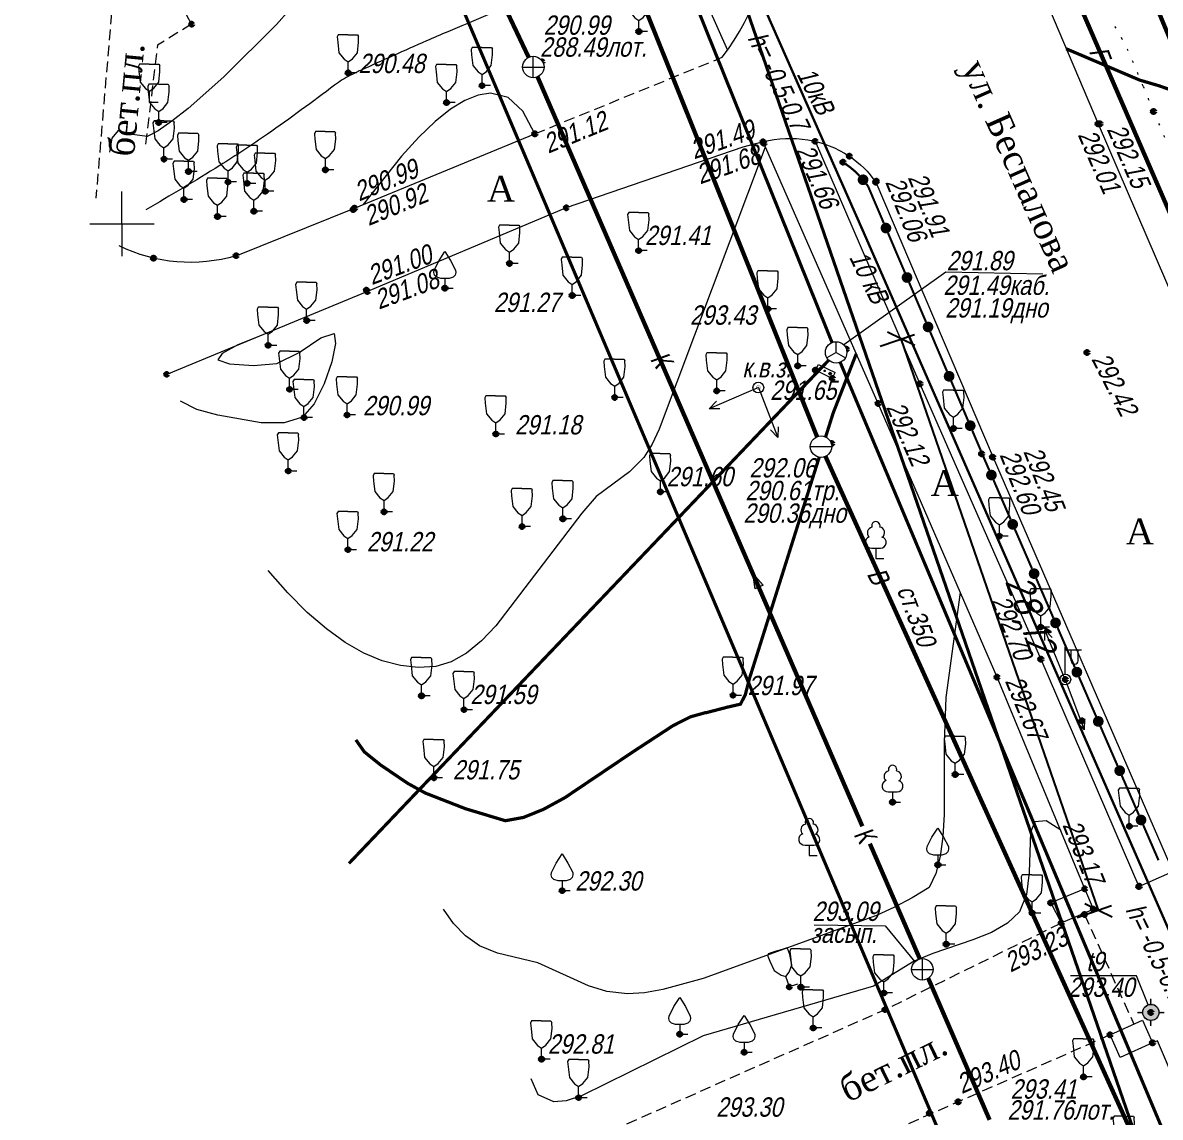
# Model space of a CAD drawing. Header units: metres. Extents: x 5191936 to 10384803, y 4968698 to 9938221.
# Drawn here: x 5192345.4 to 5192398.3, y 4968908.4 to 4968959.4 of the extents above; entities that cross this region are included whole.
import ezdxf

# ---------------------------------------------------------------- set-up
doc = ezdxf.new("R2010")
doc.units = ezdxf.units.M
doc.set_wipeout_variables(frame=1)
for name, pattern in [('71100000a', [1, 0, -1]), ('COMMUN', [6, 5, -1]), ('DASHED', [0.75, 0.5, -0.25])]:
    doc.linetypes.add(name, pattern=pattern)
doc.layers.get('0').update_dxf_attribs({"lineweight": 18})
doc.layers.get('Defpoints').update_dxf_attribs({"lineweight": 18})
for name, color, linetype, lineweight in [('51361400', 7, 'Continuous', 18), ('51361800', 7, 'Continuous', 18), ('51361960', 7, 'Continuous', 18), ('51472300', 7, 'Continuous', 18), ('51478610', 7, 'Continuous', 18), ('71100000', 7, 'Continuous', 18), ('71133100', 7, 'Continuous', 18), ('71133200', 7, 'Continuous', 18), ('71133300', 7, 'Continuous', 18), ('82211000', 7, 'Continuous', 18), ('Commun', 7, 'Continuous', 18), ('ELE_SKLAD', 7, 'Continuous', 18), ('GEO_POINTS', 7, 'Continuous', 18), ('Grid', 7, 'Continuous', 18), ('Otm', 7, 'Continuous', 18), ('R_Поверхность6_CNT-MAJ', 7, 'Continuous', 18), ('R_Поверхность6_CNT-MIN', 7, 'Continuous', 18), ('R_Поверхность7_CNT-MAJ', 7, 'Continuous', 18), ('R_Поверхность8_CNT-MIN', 7, 'Continuous', 18), ('Sit', 7, 'Continuous', 18), ('Text', 7, 'Continuous', 18), ('Text_com', 7, 'Continuous', 18), ('Us_znak', 7, 'Continuous', 18), ('Us_znak_fon', 7, 'Continuous', 18), ('Рамка и сетка', 7, 'Continuous', 18)]:
    doc.layers.add(name, color=color, linetype=linetype, lineweight=lineweight)
doc.styles.add('eskd', font='ESKD1.shx', dxfattribs={"width": 1.2, "oblique": 15})
doc.styles.add('ESKD1', font='ESKD1.shx', dxfattribs={"width": 1.2, "oblique": 15})
doc.styles.get("Standard").update_dxf_attribs({"font": 'arial.ttf', "width": 0.8, "oblique": 13, "height": 0.9})
doc.styles.add('style1', font='times.ttf', dxfattribs={"height": 1})
doc.linetypes.add('KABELww_500', pattern='A,0.0001,-0.4,[131,ltypeshp.shx,S=0.4,R=90,X=0.4,Y=-0.4],0.2,[131,ltypeshp.shx,S=0.2,R=90,X=0.4,Y=-0.2],3.6,[131,ltypeshp.shx,S=0.2,R=-90,X=-0.4,Y=0.2],0.2,[131,ltypeshp.shx,S=0.4,R=-90,X=-0.4,Y=0.4],-0.8,4,-0.4', length=9.6001)
doc.linetypes.add('ПОДЗ_ЛИНИИ_СВЯЗИ', pattern='A,4.8,-0.2,[133,ltypeshp.shx,S=0.2,R=0,X=-0.2,Y=0],-0.2,4.8,-2', length=12)
doc.dimstyles.new('GENPLAN', dxfattribs={"dimtxt": 2.6, "dimasz": 2, "dimexe": 1.3, "dimexo": 1.5, "dimgap": 1.2, "dimtad": 1, "dimzin": 0, "dimtxsty": 'ESKD1', "dimblk1": 'OBLIQUE', "dimblk2": 'OBLIQUE', "dimsah": 1, "dimcen": -2, "dimaunit": 1, "dimadec": 3, "dimazin": 0, "dimtfac": 0.75, "dimtix": 1, "dimtmove": 0, "dimatfit": 3, "dimfxl": 1, "dimtvp": 1.2, "dimarcsym": 0})

# ---------------------------------------------------------------- blocks, each defined once
blk = doc.blocks.new('71133200')
for p, q in [((-0.924145, 3.560442), (-1.024145, 3.360442)), ((-1.024145, 3.360442), (-0.977382, 2.864397)), ((-0.024145, 3.560442), (-0.924145, 3.560442)), ((-0.024145, 3.560442), (0.875855, 3.560442)), ((0.875855, 3.560442), (0.958164, 3.395824)), ((0.975974, 2.864397), (0.958164, 3.395824)), ((-0.977382, 2.864397), (-0.861899, 1.88241)), ((0.861899, 1.88241), (0.975974, 2.864397)), ((-0.861899, 1.88241), (-0.374616, 1.28565)), ((-0.374616, 1.28565), (0, 1.039723)), ((0, 1.039723), (0.401375, 1.321765)), ((0.401375, 1.321765), (0.861899, 1.88241)), ((0, 0), (0, 1.039723)), ((0.8, 0), (0, 0))]:
    blk.add_line(p, q)
at = {"style": 'eskd', "oblique": 14.99997778}
blk.add_attdef('Z', (1.873004, -0.239356), '', height=2, dxfattribs=at)
blk = doc.blocks.new('71133100')
for p, q in [((-0.39, 0.96), (0.43, 0.96)), ((0, 0.96), (0, 0)), ((0, 0), (0.75, 0))]:
    blk.add_line(p, q)
for centre, radius, start, end in [((0.01, 3.04), 0.39, 339.52, 198.62), ((-0.26, 2.38), 0.52, 101.09, 227.21), ((0.33, 2.4), 0.5, 301.87, 85.62), ((-0.44, 1.5), 0.538, 107.1058, 275.2306), ((0.46, 1.48), 0.52, 267.04, 76.7)]:
    blk.add_arc(centre, radius, start, end)
at = {"style": 'eskd', "oblique": 15}
blk.add_attdef('Z', (1.7, -0.17), '', height=2, dxfattribs=at)
blk = doc.blocks.new('71133300')
for p, q in [((0, 0.91), (0, 0)), ((0, 0), (0.76, 0))]:
    blk.add_line(p, q)
blk.add_lwpolyline([(0, 0.91), (-0.38, 0.91), (-0.76, 1.03), (-0.95, 1.21), (-1.01, 1.47), (-0.99, 1.69), (-0.54, 2.57), (0, 3.42), (0.54, 2.57), (0.99, 1.69), (1.01, 1.47), (0.95, 1.21), (0.76, 1.03), (0.39, 0.91)], close=True)
at = {"style": 'eskd', "oblique": 15}
blk.add_attdef('Z', (1.77, -0.69), '', height=2, dxfattribs=at)
blk = doc.blocks.new('51478610')
at = {"style": 'eskd', "oblique": 15}
blk.add_attdef('Z', (1.11, -0.78), '', height=2, dxfattribs=at)
at = {"color": 7}
blk.add_wipeout([(0.5, 0.05), (0.48, 0.15), (0.44, 0.24), (0.39, 0.32), (0.32, 0.39), (0.24, 0.44), (0.15, 0.48), (0.05, 0.5), (-0.05, 0.5), (-0.15, 0.48), (-0.24, 0.44), (-0.32, 0.39), (-0.39, 0.32), (-0.44, 0.24), (-0.48, 0.15), (-0.5, 0.05), (-0.5, -0.05), (-0.48, -0.15), (-0.44, -0.24), (-0.39, -0.32), (-0.32, -0.39), (-0.24, -0.44), (-0.15, -0.48), (-0.05, -0.5), (0.05, -0.5), (0.15, -0.48), (0.24, -0.44), (0.32, -0.39), (0.39, -0.32), (0.44, -0.24), (0.48, -0.15), (0.5, -0.05)], dxfattribs=at)
at = {"color": 7, "const_width": 0.375}
blk.add_lwpolyline([(0.01, 0.01, 1), (-0.01, -0.01, 1), (0.01, 0.01)], format="xyb", close=True, dxfattribs=at)
blk.add_circle((0, 0), 0.5)
blk = doc.blocks.new('NAPR')
at = {"layer": 'Us_znak', "color": 0, "linetype": 'Continuous', "lineweight": -2}
for p in [(-0.191, 2.038), (0.189, 2.037)]:
    blk.add_line(p, (0, 2.5), dxfattribs=at)
blk.add_lwpolyline([(0, 0), (0, 2.5)], dxfattribs=at)
blk = doc.blocks.new('*U55')
at = {"layer": '82211000', "linetype": 'Continuous', "ltscale": 0.5}
for points in [[(5192384.331, 4968952.245, 1), (5192384.654, 4968951.862, 1)], [(5192385.458, 4968950.032, 1), (5192385.654, 4968949.573, 1)], [(5192386.439, 4968947.733, 1), (5192386.635, 4968947.273, 1)], [(5192387.42, 4968945.433, 1), (5192387.616, 4968944.973, 1)], [(5192388.4, 4968943.134, 1), (5192388.597, 4968942.674, 1)], [(5192389.381, 4968940.834, 1), (5192389.577, 4968940.374, 1)], [(5192390.365, 4968938.536, 1), (5192390.564, 4968938.077, 1)], [(5192391.36, 4968936.242, 1), (5192391.559, 4968935.783, 1)], [(5192392.355, 4968933.949, 1), (5192392.554, 4968933.49, 1)], [(5192393.35, 4968931.655, 1), (5192393.549, 4968931.197, 1)], [(5192394.345, 4968929.362, 1), (5192394.544, 4968928.903, 1)], [(5192395.34, 4968927.068, 1), (5192395.539, 4968926.61, 1)], [(5192396.335, 4968924.775, 1), (5192396.534, 4968924.316, 1)], [(5192397.33, 4968922.481, 1), (5192397.529, 4968922.023, 1)]]:
    blk.add_hatch(color=256, dxfattribs=at).paths.add_polyline_path(points, flags=0)
at = {"layer": '82211000', "linetype": 'Continuous', "ltscale": 0.5, "flags": 128}
blk.add_lwpolyline([(5192383.555, 4968952.871, 0.1, 0.1, -0.129489), (5192383.635, 4968952.818, 0.1, 0.1, -0.055966), (5192384.326, 4968952.24, 0, 0, 0)], format="xyseb", dxfattribs=at)
at = {"layer": '82211000', "linetype": 'Continuous', "ltscale": 0.5}
for points in [[(5192384.648, 4968951.858, 0.1, 0.1, -0.008485), (5192384.727, 4968951.746, 0.1, 0.1, 0), (5192385.458, 4968950.032, 0, 0, 0)], [(5192389.577, 4968940.374, 0.1, 0.1, 0), (5192390.174, 4968938.974, 0.1, 0.1, 0), (5192390.365, 4968938.536, 0, 0, 0)]]:
    blk.add_lwpolyline(points, format="xyseb", dxfattribs=at)
at = {"layer": '82211000', "linetype": 'Continuous', "ltscale": 0.5, "const_width": 0.1}
for points in [[(5192385.654, 4968949.573), (5192386.439, 4968947.733)], [(5192386.635, 4968947.273), (5192387.42, 4968945.433)], [(5192387.616, 4968944.973), (5192388.4, 4968943.134)], [(5192388.597, 4968942.674), (5192389.381, 4968940.834)], [(5192390.564, 4968938.077), (5192391.36, 4968936.242)], [(5192391.559, 4968935.783), (5192392.355, 4968933.949)], [(5192392.554, 4968933.49), (5192393.35, 4968931.655)], [(5192393.549, 4968931.197), (5192394.345, 4968929.362)], [(5192394.544, 4968928.903), (5192395.34, 4968927.068)], [(5192395.539, 4968926.61), (5192396.335, 4968924.775)], [(5192396.534, 4968924.316), (5192397.33, 4968922.481)]]:
    blk.add_lwpolyline(points, dxfattribs=at)
at = {"layer": '82211000', "ltscale": 0.5, "const_width": 0.1}
blk.add_lwpolyline([(5192397.529, 4968922.023), (5192398.242, 4968920.378)], dxfattribs=at)
blk = doc.blocks.new('51472300')
for p, q in [((0, 0.5), (0, 3)), ((0, 2.75), (1.5, 2.75)), ((0.54, 1.74), (0.54, 2.75)), ((1.2, 1.74), (1.2, 2.75))]:
    blk.add_line(p, q)
at = {"color": 7}
for radius in [0.5, 0.05]:
    blk.add_circle((0, 0), radius, dxfattribs=at)
blk.add_arc((0.87, 1.75), 0.331, 182.1567, 357.8433)
at = {"oblique": 15}
blk.add_attdef('Z', (1.02, -1.37), '', height=2, dxfattribs=at)
blk = doc.blocks.new('51361800a')
at = {"style": 'eskd', "oblique": 15}
for tag, p in [('Z', (1.72, 1.4)), ('Z1', (1.72, -1)), ('Z2', (1.72, -3.4))]:
    blk.add_attdef(tag, p, '', height=2, dxfattribs=at)
at = {"color": 7}
blk.add_wipeout([(-0.1, 1), (-0.29, 0.96), (-0.47, 0.89), (-0.64, 0.78), (-0.78, 0.64), (-0.89, 0.47), (-0.96, 0.29), (-1, 0.1), (-1, -0.1), (-0.96, -0.29), (-0.89, -0.47), (-0.78, -0.64), (-0.64, -0.78), (-0.47, -0.89), (-0.29, -0.96), (-0.1, -1), (0.1, -1), (0.29, -0.96), (0.47, -0.89), (0.64, -0.78), (0.78, -0.64), (0.89, -0.47), (0.96, -0.29), (1, -0.1), (1, 0.1), (0.96, 0.29), (0.89, 0.47), (0.78, 0.64), (0.64, 0.78), (0.47, 0.89), (0.29, 0.96), (0.1, 1)], dxfattribs=at)
for p, q in [((-1, 0), (1, 0)), ((0, -1), (0, 1))]:
    blk.add_line(p, q)
blk.add_circle((0, 0), 1)
blk = doc.blocks.new('51361400a')
at = {"style": 'eskd', "oblique": 15}
for tag, p in [('Z', (1.72, 1.4)), ('Z1', (1.72, -1)), ('Z2', (1.72, -3.4))]:
    blk.add_attdef(tag, p, '', height=2, dxfattribs=at)
at = {"color": 7}
blk.add_wipeout([(-0.1, 1), (-0.29, 0.96), (-0.47, 0.89), (-0.64, 0.78), (-0.78, 0.64), (-0.89, 0.47), (-0.96, 0.29), (-1, 0.1), (-1, -0.1), (-0.96, -0.29), (-0.89, -0.47), (-0.78, -0.64), (-0.64, -0.78), (-0.47, -0.89), (-0.29, -0.96), (-0.1, -1), (0.1, -1), (0.29, -0.96), (0.47, -0.89), (0.64, -0.78), (0.78, -0.64), (0.89, -0.47), (0.96, -0.29), (1, -0.1), (1, 0.1), (0.96, 0.29), (0.89, 0.47), (0.78, 0.64), (0.64, 0.78), (0.47, 0.89), (0.29, 0.96), (0.1, 1)], dxfattribs=at)
blk.add_line((-1, 0), (1, 0))
blk.add_circle((0, 0), 1)
blk = doc.blocks.new('51361960a')
at = {"style": 'eskd', "oblique": 15}
for tag, p in [('Z', (1.72, 1.4)), ('Z1', (1.72, -1)), ('Z2', (1.72, -3.4))]:
    blk.add_attdef(tag, p, '', height=2, dxfattribs=at)
at = {"color": 7}
blk.add_wipeout([(-0.1, 1), (-0.29, 0.96), (-0.47, 0.89), (-0.64, 0.78), (-0.78, 0.64), (-0.89, 0.47), (-0.96, 0.29), (-1, 0.1), (-1, -0.1), (-0.96, -0.29), (-0.89, -0.47), (-0.78, -0.64), (-0.64, -0.78), (-0.47, -0.89), (-0.29, -0.96), (-0.1, -1), (0.1, -1), (0.29, -0.96), (0.47, -0.89), (0.64, -0.78), (0.78, -0.64), (0.89, -0.47), (0.96, -0.29), (1, -0.1), (1, 0.1), (0.96, 0.29), (0.89, 0.47), (0.78, 0.64), (0.64, 0.78), (0.47, 0.89), (0.29, 0.96), (0.1, 1)], dxfattribs=at)
blk.add_wipeout([(-0.1, 1), (-0.29, 0.96), (-0.47, 0.89), (-0.64, 0.78), (-0.78, 0.64), (-0.89, 0.47), (-0.96, 0.29), (-1, 0.1), (-1, -0.1), (-0.96, -0.29), (-0.89, -0.47), (-0.78, -0.64), (-0.64, -0.78), (-0.47, -0.89), (-0.29, -0.96), (-0.1, -1), (0.1, -1), (0.29, -0.96), (0.47, -0.89), (0.64, -0.78), (0.78, -0.64), (0.89, -0.47), (0.96, -0.29), (1, -0.1), (1, 0.1), (0.96, 0.29), (0.89, 0.47), (0.78, 0.64), (0.64, 0.78), (0.47, 0.89), (0.29, 0.96), (0.1, 1)], dxfattribs=at)
for q in [(-0.87, -0.5), (0, 1), (0.87, -0.5)]:
    blk.add_line((0, 0), q)
blk.add_circle((0, 0), 1)
blk = doc.blocks.new('POINT')
at = {"layer": 'Us_znak', "linetype": 'Continuous', "lineweight": -2}
h = blk.add_hatch(color=0, dxfattribs=at)
edge = h.paths.add_edge_path()
edge.add_arc((0, 0), 0.05, 0, 360)
at = {"layer": 'Us_znak_fon', "linetype": 'Continuous', "true_color": 0xffffff}
blk.add_hatch(color=7, dxfattribs=at).paths.add_polyline_path([(-0.422, 0.05, -0.346708), (-0.05, 0.422), (-0.05, 0.625), (0.05, 0.625), (0.05, 0.422, -0.346708), (0.422, 0.05), (0.625, 0.05), (0.625, -0.05), (0.422, -0.05, -0.346708), (0.05, -0.422), (0.05, -0.625), (-0.05, -0.625), (-0.05, -0.422, -0.346708), (-0.422, -0.05), (-0.625, -0.05), (-0.625, 0.05)])
at = {"layer": 'Us_znak', "color": 0, "linetype": 'Continuous', "lineweight": -2}
for p, q in [((0, 0.375), (0, 0.625)), ((-0.625, 0), (-0.375, 0)), ((0.375, 0), (0.625, 0)), ((0, -0.625), (0, -0.375))]:
    blk.add_line(p, q, dxfattribs=at)
for radius in [0.375, 0.05]:
    blk.add_circle((0, 0), radius, dxfattribs=at)
blk = doc.blocks.new('A$C52264BE2')
at = {"layer": 'Sit'}
h = blk.add_hatch(color=32, dxfattribs=at)
h.dxf.hatch_style = 1
h.paths.add_polyline_path([(0, 0.374), (0.714, 0.443), (0.15, 0)])
at = {"layer": 'Sit', "color": 32, "elevation": 285.308}
blk.add_lwpolyline([(0, 0.374), (0.714, 0.443), (0.15, 0), (0, 0.374)], dxfattribs=at)
blk = doc.blocks.new('GRID')
at = {"layer": 'Grid', "color": 104}
blk.add_line((-1.5, 0), (1.5, 0), dxfattribs=at)
for points in [[(0, 0), (0, 1.5)], [(0, 0), (0, -1.5)]]:
    blk.add_lwpolyline(points, dxfattribs=at)
blk = doc.blocks.new('_Oblique')
at = {"color": 0, "linetype": 'ByBlock', "lineweight": -2}
blk.add_line((-0.5, -0.5), (0.5, 0.5), dxfattribs=at)
blk = doc.blocks.new('*D402')
at = {"layer": 'Defpoints', "color": 0, "lineweight": 30, "transparency": 16777216}
for p in [(5192386.27, 4968944.644), (5192384.573, 4968944.058, 295.281), (5192393.75, 4968917.474, 295.281)]:
    blk.add_point(p, dxfattribs=at)
at = {"layer": 'Рамка и сетка', "color": 0, "lineweight": -2, "transparency": 16777216}
for p, q in [((5192385.282, 4968944.303), (5192386.884, 4968944.856)), ((5192395.447, 4968918.06), (5192386.27, 4968944.644)), ((5192394.459, 4968917.719), (5192396.061, 4968918.272))]:
    blk.add_line(p, q, dxfattribs=at)
for p, rotation in [((5192386.27, 4968944.644), 109.0451357730857), ((5192395.447, 4968918.06), 289.0451357730857)]:
    blk.add_blockref('_Oblique', p, dxfattribs=dict(at, rotation=rotation))
at = {"layer": 'Рамка и сетка', "color": 0, "transparency": 16777216, "insert": (5192392.157, 4968931.8), "char_height": 1.3, "attachment_point": 5, "rotation": 289.0451, "style": 'ESKD1'}
blk.add_mtext('28,12', dxfattribs=at)

msp = doc.modelspace()

# ---------------------------------------------------------------- hatches: boundary and pattern name
at = {"layer": 'Sit'}
h = msp.add_hatch(color=256, dxfattribs=at)
h.dxf.hatch_style = 1
edge = h.paths.add_edge_path()
edge.add_arc((5192382.477, 4968943.263), 0.0633, 0, 360)
h = msp.add_hatch(color=256, dxfattribs=at)
h.dxf.hatch_style = 1
edge = h.paths.add_edge_path()
edge.add_arc((5192382.705, 4968943.158), 0.0633, 0, 360)
h = msp.add_hatch(color=256, dxfattribs=at)
h.dxf.hatch_style = 1
edge = h.paths.add_edge_path()
edge.add_arc((5192382.958, 4968943.026), 0.0633, 0, 360)

# ---------------------------------------------------------------- linework, layer by layer
at = {"color": 192, "linetype": 'ПОДЗ_ЛИНИИ_СВЯЗИ', "lineweight": 60, "ltscale": 0.4, "const_width": 0.15, "flags": 128}
for points, elevation in [([(5192363.093, 4968994.019), (5192383.048, 4968944.479)], 290.074), ([(5192359.414, 4968975.202), (5192400.151, 4968879.163), (5192415.349, 4968862.931), (5192431.978, 4968825.684)], 290.481), ([(5192383.429, 4968943.554), (5192412.613, 4968874.085)], 290.074)]:
    msp.add_lwpolyline(points, dxfattribs=dict(at, elevation=elevation))
msp.add_lwpolyline([(5192382.893, 4968943.654), (5192360.566, 4968920.23)], dxfattribs=at)
at = {"layer": '71100000', "linetype": '71100000a', "ltscale": 0.5}
msp.add_lwpolyline([(5192396.093, 4968959.398, -0.039081), (5192397.074, 4968957.501, -0.003315), (5192397.528, 4968956.405, 0.003096), (5192398.013, 4968955.232, 0.00177), (5192399.733, 4968951.184, 0.001051)], format="xyb", dxfattribs=at)
at = {"layer": 'Commun', "color": 1, "linetype": 'KABELww_500', "lineweight": 30, "flags": 128}
msp.add_lwpolyline([(5192313.741, 4969113.03), (5192318.688, 4969101.205), (5192326.535, 4969083.027), (5192337.274, 4969058.319), (5192355.261, 4969016.032), (5192359.208, 4969007.01), (5192365.761, 4968992.071), (5192384.47, 4968949.726), (5192398.816, 4968916.917), (5192412.72, 4968884.388), (5192424.626, 4968856.733), (5192424.626, 4968856.733)], dxfattribs=at)
at = {"layer": 'Commun', "color": 106, "linetype": 'COMMUN', "ltscale": 0.7, "const_width": 0.2, "elevation": 288.015, "flags": 128}
msp.add_lwpolyline([(5192330.211, 4969063.147), (5192353.841, 4969011.103), (5192382.537, 4968939.632), (5192407.44, 4968884.601)], dxfattribs=at)
at = {"layer": 'Commun', "color": 4, "linetype": 'COMMUN', "ltscale": 0.7, "const_width": 0.2, "flags": 128}
msp.add_lwpolyline([(5192452.716, 4968951.05), (5192445.2, 4968949.396), (5192436.072, 4968929.142), (5192418.49, 4968908.416), (5192417.581, 4968906.66), (5192404.495, 4968937.301), (5192385.012, 4968982.233), (5192372.739, 4969011.765)], dxfattribs=at)
at = {"layer": 'Commun', "color": 32, "linetype": 'COMMUN', "ltscale": 0.7, "const_width": 0.2, "flags": 128}
for points in [[(5192358.343, 4968980.07), (5192368.93, 4968957.752)], [(5192369.343, 4968956.841), (5192384.46, 4968921.958)], [(5192384.81, 4968921.149), (5192387.135, 4968915.786)], [(5192387.527, 4968914.881), (5192390.381, 4968908.293)]]:
    msp.add_lwpolyline(points, dxfattribs=at)
at = {"layer": 'Commun', "color": 32, "linetype": 'COMMUN', "ltscale": 0.7, "const_width": 0.2, "elevation": 289.283, "flags": 128}
msp.add_lwpolyline([(5192391.013, 4968977.241), (5192400.09, 4968955.446)], dxfattribs=at)
at = {"layer": 'GEO_POINTS', "lineweight": 60}
for centre in [(5192353.244, 4968959.291, 290.335), (5192374.058, 4968958.952, 291.474), (5192369.539, 4968957.551, 290.99), (5192360.529, 4968957.025, 290.48), (5192366.76, 4968956.435, 290.977), (5192365.108, 4968955.644, 290.945), (5192398.013, 4968955.232, 292.063), (5192351.712, 4968954.715, 290.511), (5192395.43, 4968954.653, 292.01), (5192395.512, 4968954.659, 292.153), (5192369.214, 4968954.192, 291.124), (5192379.836, 4968953.817, 291.488), (5192379.876, 4968953.752, 291.682), (5192382.26, 4968953.843, 291.663), (5192351.957, 4968953.017, 290.624), (5192383.855, 4968953.151, 291.814), (5192353.097, 4968952.438, 290.372), (5192359.467, 4968952.517, 290.762), (5192383.555, 4968952.871, 291.818), (5192354.939, 4968951.95, 290.713), (5192355.829, 4968951.885, 290.697), (5192385.08, 4968951.939, 292.057), (5192385.112, 4968951.987, 291.915), (5192356.668, 4968951.515, 290.827), (5192352.886, 4968951.137, 290.708), (5192354.444, 4968950.344, 290.83), (5192356.14, 4968950.587, 290.894), (5192360.759, 4968950.663, 290.919), (5192360.825, 4968950.73, 290.994), (5192370.681, 4968950.752, 291.172), (5192374.046, 4968948.754, 291.409), (5192351.466, 4968948.403, 290.671), (5192355.313, 4968948.518, 290.831), (5192368.038, 4968948.16, 291.166), (5192361.373, 4968946.92, 291), (5192361.425, 4968946.847, 291.083), (5192365.028, 4968947.005, 291.104), (5192370.954, 4968946.664, 291.268), (5192380.058, 4968946.039, 293.427), (5192358.596, 4968945.504, 291.088), (5192356.804, 4968944.344, 291.078), (5192383.707, 4968944.164, 291.89), (5192394.911, 4968944.012, 292.424), (5192381.45, 4968943.392, 295.036), (5192352.083, 4968942.996, 290.921), (5192382.281, 4968943.19, 291.912), (5192357.803, 4968942.297, 290.89), (5192379.62, 4968942.379, 291.65), (5192383.06, 4968942.809, 291.937), (5192387.134, 4968942.552, 292.175), (5192372.933, 4968941.922, 291.329), (5192377.681, 4968942.223, 291.058), (5192385.194, 4968941.644, 292.12), (5192358.473, 4968940.982, 291.002), (5192360.477, 4968941.105, 290.992), (5192367.398, 4968940.218, 291.178), (5192388.705, 4968940.479, 292.349), (5192383.02, 4968939.78, 292.062), (5192390.01, 4968939.296, 292.501), (5192390.516, 4968939.148, 292.599), (5192390.542, 4968939.132, 292.448), (5192357.742, 4968938.495, 291.062), (5192375.059, 4968937.525, 291.597), (5192362.197, 4968936.598, 291.178), (5192370.516, 4968936.267, 290.686), (5192368.62, 4968935.908, 291.441), (5192390.838, 4968935.468, 292.529), (5192360.519, 4968934.834, 291.225), (5192392.762, 4968931.233, 292.727), (5192392.764, 4968929.737, 292.698), (5192390.729, 4968928.901, 292.67), (5192393.905, 4968928.792, 292.51), (5192363.943, 4968928.028, 291.618), (5192378.44, 4968928.054, 291.967), (5192365.918, 4968927.386, 291.588), (5192394.685, 4968926.87, 292.893), (5192388.782, 4968924.369, 292.705), (5192364.52, 4968924.219, 291.754), (5192385.86, 4968923.082, 292.604), (5192396.884, 4968921.96, 293.163), (5192387.97, 4968920.166, 292.338), (5192394.81, 4968919.042, 293.173), (5192397.328, 4968919.151, 293.212), (5192397.349, 4968919.173, 293.204), (5192370.486, 4968918.963, 292.301), (5192393.229, 4968918.398, 293.208), (5192395.213, 4968918.101, 293.205), (5192392.36, 4968917.922, 293.273), (5192393.716, 4968917.457, 293.228), (5192394.798, 4968917.856, 293.299), (5192388.358, 4968916.469, 293.086), (5192387.256, 4968915.299, 293.091), (5192381.063, 4968914.478, 292.901), (5192381.598, 4968914.47, 292.888), (5192385.456, 4968914.199, 293.147), (5192385.51, 4968913.422, 293.304), (5192397.887, 4968913.295, 293.402), (5192375.958, 4968912.282, 292.899), (5192382.169, 4968912.57, 293.097), (5192395.988, 4968912.249, 293.464), (5192397.966, 4968911.88, 293.432), (5192369.529, 4968911.116, 292.813), (5192378.957, 4968911.44, 292.911), (5192394.754, 4968910.292, 294.954), (5192371.254, 4968909.326, 293.021), (5192388.915, 4968909.129, 293.404), (5192387.584, 4968908.605, 293.421)]:
    msp.add_circle(centre, 0.06, dxfattribs=at)
at = {"layer": 'R_Поверхность6_CNT-MAJ', "color": 32, "elevation": 292, "flags": 128}
msp.add_lwpolyline([(5192384.177, 4968943.953, 0.15, 0.15, 0), (5192383.1, 4968941.192, 0.15, 0.15, 0), (5192379.201, 4968928.823, 0.15, 0.15, 0), (5192379.016, 4968928.093, 0.15, 0.15, 0), (5192378.79, 4968927.645, 0.15, 0.15, 0), (5192378.171, 4968927.501, 0.15, 0.15, 0), (5192377.172, 4968927.241, 0.15, 0.15, 0), (5192377.147, 4968927.245, 0.15, 0.15, 0), (5192376.473, 4968927.058, 0.15, 0.15, 0), (5192375.664, 4968926.653, 0.15, 0.15, 0), (5192373.76, 4968925.409, 0.15, 0.15, 0), (5192370.622, 4968923.295, 0.15, 0.15, 0), (5192369.617, 4968922.746, 0.15, 0.15, 0), (5192368.682, 4968922.369, 0.15, 0.15, 0), (5192367.845, 4968922.217, 0.15, 0.15, 0), (5192365.99, 4968922.776, 0.15, 0.15, 0), (5192364.122, 4968923.504, 0.15, 0.15, 0), (5192363.298, 4968923.958, 0.15, 0.15, 0), (5192362.03, 4968924.819, 0.15, 0.15, 0), (5192361.281, 4968925.422, 0.15, 0.15, 0), (5192360.887, 4968925.981, 0, 0, 0)], format="xyseb", dxfattribs=at)
at = {"layer": 'R_Поверхность6_CNT-MIN', "color": 32, "flags": 128}
for points, elevation in [([(5192379.942, 4968953.578), (5192374.997, 4968940.436), (5192374.681, 4968939.744), (5192374.287, 4968939.121), (5192373.619, 4968938.455), (5192372.074, 4968937.31), (5192371.4, 4968936.54), (5192367.408, 4968931.29), (5192366.728, 4968930.591), (5192366.036, 4968930.024), (5192365.33, 4968929.617), (5192364.607, 4968929.403), (5192363.788, 4968929.351), (5192362.957, 4968929.436), (5192362.114, 4968929.657), (5192361.259, 4968930.016), (5192360.393, 4968930.512), (5192359.514, 4968931.145), (5192358.623, 4968931.915), (5192357.721, 4968932.822), (5192356.807, 4968933.866)], 291.5), ([(5192356.633, 4968944.872), (5192355.393, 4968944.362), (5192354.67, 4968943.963), (5192354.463, 4968943.676), (5192355.005, 4968943.479), (5192356.122, 4968943.407), (5192357.216, 4968943.499), (5192358.25, 4968944.005), (5192359.259, 4968944.689), (5192359.87, 4968944.894), (5192359.936, 4968944.434), (5192359.767, 4968943.577), (5192359.419, 4968942.561), (5192358.947, 4968941.625), (5192358.408, 4968941.009), (5192357.555, 4968940.736), (5192356.48, 4968940.746), (5192354.456, 4968941.089), (5192353.488, 4968941.358), (5192352.727, 4968941.751)], 291), ([(5192389.018, 4968932.84), (5192388.35, 4968927.95), (5192388.273, 4968925.838), (5192388.264, 4968922.512), (5192388.205, 4968921.488), (5192388.082, 4968920.558), (5192387.875, 4968919.754), (5192387.562, 4968919.108), (5192386.78, 4968918.621), (5192385.963, 4968918.186), (5192385.112, 4968917.802), (5192377.045, 4968914.872), (5192375.166, 4968914.357), (5192374.313, 4968914.213), (5192373.533, 4968914.166), (5192372.563, 4968914.274), (5192371.712, 4968914.538), (5192369.36, 4968915.596), (5192367.477, 4968916.047), (5192366.64, 4968916.395), (5192365.995, 4968916.859), (5192365.437, 4968917.426), (5192364.967, 4968918.095)], 292.5), ([(5192393.689, 4968921.773), (5192393.017, 4968922.219), (5192392.489, 4968922.158), (5192392.289, 4968921.684), (5192392.223, 4968919.8), (5192392.1, 4968918.788), (5192391.777, 4968917.977), (5192391.211, 4968917.446), (5192390.464, 4968917.022), (5192389.596, 4968916.669), (5192387.739, 4968916.036), (5192386.871, 4968915.683), (5192384.971, 4968914.522), (5192377.049, 4968912.201), (5192371.392, 4968909.408), (5192370.668, 4968909.181), (5192370.108, 4968909.131), (5192369.377, 4968909.453), (5192369.046, 4968910.21)], 293)]:
    msp.add_lwpolyline(points, dxfattribs=dict(at, elevation=elevation))
at = {"layer": 'R_Поверхность7_CNT-MAJ', "color": 32, "const_width": 0.15, "elevation": 292, "flags": 128}
msp.add_lwpolyline([(5192417.949, 4968961.918), (5192414.535, 4968958.3), (5192414.059, 4968957.711), (5192413.518, 4968957.143), (5192412.815, 4968956.629), (5192412.124, 4968956.262), (5192411.314, 4968955.896), (5192409.44, 4968955.226), (5192408.429, 4968954.951), (5192407.404, 4968954.743), (5192405.419, 4968954.535), (5192404.539, 4968954.581), (5192403.652, 4968954.717), (5192402.759, 4968954.927), (5192400.962, 4968955.492), (5192398.258, 4968956.43), (5192397.36, 4968956.695), (5192393.949, 4968958.149)], dxfattribs=at)
at = {"layer": 'R_Поверхность8_CNT-MIN', "color": 32, "flags": 128}
for points, elevation in [([(5192364.403, 4968971.058), (5192364.212, 4968970.016), (5192363.987, 4968969.108), (5192363.684, 4968968.242), (5192363.333, 4968967.438), (5192362.943, 4968966.722), (5192362.359, 4968966.003), (5192360.975, 4968964.852), (5192360.352, 4968964.202), (5192359.947, 4968963.562), (5192358.925, 4968961.427), (5192358.407, 4968960.666), (5192357.197, 4968959.281), (5192354.746, 4968956.839), (5192353.075, 4968955.366), (5192352.327, 4968954.778), (5192351.682, 4968954.335), (5192351.172, 4968954.071), (5192350.362, 4968954.178), (5192349.82, 4968954.351), (5192349.526, 4968953.995), (5192349.42, 4968953.344)], 290.5), ([(5192369.219, 4968954.194), (5192368.662, 4968955.253), (5192367.972, 4968955.882), (5192367.148, 4968956.08), (5192366.582, 4968955.99), (5192365.965, 4968955.741), (5192365.299, 4968955.332), (5192364.584, 4968954.764), (5192363.819, 4968954.036), (5192363.005, 4968953.149), (5192361.228, 4968950.897)], 291)]:
    msp.add_lwpolyline(points, dxfattribs=dict(at, elevation=elevation))
at = {"layer": 'R_Поверхность8_CNT-MIN', "color": 32}
msp.add_lwpolyline([(5192376.924, 4968960.927, 0.053364), (5192371.851, 4968961.161, 0.083911), (5192368.692, 4968960.428, 0.001205), (5192365.165, 4968958.946, 0.004238), (5192364.167, 4968958.514, 0.001916), (5192361.108, 4968957.145, 0.012103), (5192360.63, 4968956.915, 0.043855), (5192359.9, 4968956.456, -0.009757), (5192356.774, 4968954.182, -0.013155), (5192354.549, 4968952.714, -0.008741), (5192351.107, 4968950.654)], format="xyb", dxfattribs=at)
at = {"layer": 'Sit', "flags": 128}
for points, elevation in [([(5192357.012, 4969045.085), (5192360.686, 4969036.481), (5192365.791, 4969024.548), (5192376.42, 4968999.523), (5192384.361, 4968980.775), (5192390.592, 4968966.074), (5192395.43, 4968954.653), (5192400.395, 4968943.125), (5192407.902, 4968925.402), (5192412.241, 4968915.107)], 287.59), ([(5192370.855, 4968974.519), (5192378.189, 4968958.092)], 290.271), ([(5192355.313, 4968948.518), (5192360.825, 4968950.73), (5192369.214, 4968954.192)], 290.831), ([(5192378.899, 4968953.563), (5192370.681, 4968950.752), (5192361.425, 4968946.847), (5192352.083, 4968942.996)], 291.423), ([(5192379.836, 4968953.817), (5192378.899, 4968953.563)], 291.488), ([(5192394.81, 4968919.042), (5192390.729, 4968928.901), (5192385.194, 4968941.644), (5192379.836, 4968953.817)], 293.173), ([(5192382.26, 4968953.843), (5192387.134, 4968942.552), (5192392.764, 4968929.737), (5192397.328, 4968919.151), (5192398.903, 4968919.859)], 291.663), ([(5192383.06, 4968942.809), (5192382.281, 4968943.19), (5192382.412, 4968943.459), (5192383.192, 4968943.078)], 291.937), ([(5192383.06, 4968942.809), (5192383.192, 4968943.078)], 291.937), ([(5192394.81, 4968919.042), (5192393.229, 4968918.398), (5192393.716, 4968917.457), (5192395.213, 4968918.101), (5192394.81, 4968919.042)], 293.173), ([(5192397.757, 4968913.647), (5192397.222, 4968914.999), (5192394.154, 4968914.999)], 293.402), ([(5192408.049, 4968889.022), (5192403.316, 4968899.989), (5192398.196, 4968911.978), (5192397.966, 4968911.88)], 293.97)]:
    msp.add_lwpolyline(points, dxfattribs=dict(at, elevation=elevation))
for points, elevation in [([(5192377.94, 4968957.756), (5192377.94, 4968957.756, 0.172061), (5192380.286, 4968964.911, -0.887376)], 290.831), ([(5192379.836, 4968953.817, -0.213199), (5192383.855, 4968953.151, -0.098442), (5192385.08, 4968951.939), (5192390.542, 4968939.132), (5192398.903, 4968919.859)], 291.488), ([(5192355.313, 4968948.518, -0.189696), (5192349.878, 4968948.974, -1.594534)], 290.831)]:
    msp.add_lwpolyline(points, format="xyb", dxfattribs=dict(at, elevation=elevation))
at = {"layer": 'Sit', "linetype": 'DASHED', "flags": 128}
for points, elevation in [([(5192353.244, 4968959.291), (5192350.835, 4968963.781)], 290.335), ([(5192348.501, 4968962.529), (5192349.57, 4968960.542), (5192348.789, 4968951.2)], 290.271), ([(5192353.244, 4968959.291), (5192351.657, 4968958.326), (5192351.094, 4968953.685)], 290.335), ([(5192369.214, 4968954.192), (5192377.94, 4968957.756)], 290.831), ([(5192394.798, 4968917.856), (5192397.094, 4968912.746)], 293.299), ([(5192370.76, 4968906.898), (5192385.51, 4968913.422), (5192393.716, 4968917.457)], 293.206), ([(5192395.988, 4968912.249), (5192388.915, 4968909.129), (5192380.225, 4968905.303), (5192380.514, 4968904.665), (5192374.742, 4968901.91)], 293.464)]:
    msp.add_lwpolyline(points, dxfattribs=dict(at, elevation=elevation))
at = {"layer": 'Sit', "flags": 128}
for points in [[(5192392.865, 4968947.658), (5192388.348, 4968947.753), (5192383.592, 4968944.37)], [(5192382.214, 4968917.37), (5192385.519, 4968917.326), (5192386.899, 4968915.653)]]:
    msp.add_lwpolyline(points, dxfattribs=at)
at = {"layer": 'Sit', "elevation": 293.464, "flags": 128}
msp.add_lwpolyline([(5192395.988, 4968912.249), (5192397.496, 4968912.926), (5192397.966, 4968911.88), (5192396.458, 4968911.203)], close=True, dxfattribs=at)
at = {"layer": 'Sit'}
msp.add_circle((5192382.958, 4968943.026), 0.0633, dxfattribs=at)

# ---------------------------------------------------------------- block references
at = {"layer": '51472300', "color": 7, "xscale": 0.5, "yscale": 0.5, "zscale": 0.5}
msp.add_blockref('51472300', (5192393.905, 4968928.792, 292.51), dxfattribs=at)
at = {"layer": '71133100', "color": 7, "xscale": 0.5, "yscale": 0.5, "zscale": 0.5}
for p in [(5192385.083, 4968934.43, 292.375), (5192385.86, 4968923.082, 292.604), (5192381.986, 4968920.603, 291.839)]:
    msp.add_blockref('71133100', p, dxfattribs=at)
at = {"layer": '71133200', "color": 7, "xscale": 0.5, "yscale": 0.5, "zscale": 0.5}
for p in [(5192374.058, 4968958.952, 291.474), (5192360.529, 4968957.025, 290.48), (5192366.76, 4968956.435, 290.977), (5192351.281, 4968955.656, 290.511), (5192365.108, 4968955.644, 290.945), (5192351.712, 4968954.715, 290.511), (5192351.957, 4968953.017, 290.624), (5192353.097, 4968952.438, 290.372), (5192359.467, 4968952.517, 290.762), (5192354.939, 4968951.95, 290.713), (5192355.829, 4968951.885, 290.697), (5192356.668, 4968951.515, 290.827), (5192352.886, 4968951.137, 290.708), (5192354.444, 4968950.344, 290.83), (5192356.14, 4968950.587, 290.894), (5192374.046, 4968948.754, 291.409), (5192368.038, 4968948.16, 291.166), (5192370.954, 4968946.664, 291.268), (5192380.058, 4968946.039, 293.427), (5192358.596, 4968945.504, 291.088), (5192356.804, 4968944.344, 291.078), (5192381.45, 4968943.392, 295.036), (5192357.803, 4968942.297, 290.89), (5192377.681, 4968942.223, 291.058), (5192372.933, 4968941.922, 291.329), (5192360.477, 4968941.105, 290.992), (5192358.473, 4968940.982, 291.002), (5192367.398, 4968940.218, 291.178), (5192388.705, 4968940.479, 292.349), (5192357.742, 4968938.495, 291.062), (5192375.059, 4968937.525, 291.597), (5192362.197, 4968936.598, 291.178), (5192368.62, 4968935.908, 291.441), (5192370.516, 4968936.267, 290.686), (5192390.838, 4968935.468, 292.529), (5192360.519, 4968934.834, 291.225), (5192392.762, 4968931.233, 292.727), (5192363.943, 4968928.028, 291.618), (5192378.44, 4968928.054, 291.967), (5192365.918, 4968927.386, 291.588), (5192364.52, 4968924.219, 291.754), (5192388.782, 4968924.369, 292.705), (5192396.884, 4968921.96, 293.163), (5192392.36, 4968917.922, 293.273), (5192388.358, 4968916.469, 293.086), (5192381.598, 4968914.47, 292.888), (5192385.456, 4968914.199, 293.147), (5192382.169, 4968912.57, 293.097), (5192369.529, 4968911.116, 292.813), (5192394.754, 4968910.292, 294.954), (5192371.254, 4968909.326, 293.021), (5192396.636, 4968906.691, 292.805)]:
    msp.add_blockref('71133200', p, dxfattribs=at)
at = {"layer": '71133200', "color": 7, "xscale": 0.5, "yscale": 0.5, "zscale": 0.5, "rotation": 18.09025995664966}
msp.add_blockref('71133200', (5192381.063, 4968914.478, 292.901), dxfattribs=at)
at = {"layer": '71133300', "color": 7, "xscale": 0.5, "yscale": 0.5, "zscale": 0.5}
for p in [(5192365.028, 4968947.005, 291.104), (5192387.97, 4968920.166, 292.338), (5192370.486, 4968918.963, 292.301), (5192375.958, 4968912.282, 292.899), (5192378.957, 4968911.44, 292.911)]:
    msp.add_blockref('71133300', p, dxfattribs=at)
at = {"layer": '82211000', "color": 7}
msp.add_blockref('*U55', (0, 0), dxfattribs=at)
at = {"layer": 'Grid', "color": 7, "linetype": 'Continuous'}
msp.add_blockref('GRID', (5192350, 4968950), dxfattribs=at)
msp.add_blockref('GRID', (5192350, 4968950), dxfattribs=at)
at = {"layer": 'Sit', "color": 7, "rotation": 93.45464801313906}
msp.add_blockref('A$C52264BE2', (5192379.85, 4968933.033, -285.308), dxfattribs=at)
at = {"layer": 'Sit', "color": 7, "linetype": 'Continuous', "rotation": 22.53825370905681}
msp.add_blockref('NAPR', (5192393.905, 4968928.792, 292.51), dxfattribs=at)
at = {"layer": 'Sit', "color": 7, "linetype": 'Continuous', "xscale": -1, "rotation": 200.6505008097862}
msp.add_blockref('NAPR', (5192393.905, 4968928.792, 292.51), dxfattribs=at)
at = {"layer": 'Sit', "color": 7, "linetype": 'Continuous'}
msp.add_blockref('POINT', (5192397.887, 4968913.295, 293.402), dxfattribs=at)

# ---------------------------------------------------------------- texts
at = {"layer": 'ELE_SKLAD', "oblique": 13, "width": 0.8}
msp.add_text('t9', height=0.9, dxfattribs=at).set_placement((5192394.877, 4968915.214, 293.464))
at = {"layer": 'Otm', "oblique": 13, "width": 0.8}
for s, p in [('290.99', (5192369.629, 4968958.801, 290.99)), ('288.49лот.', (5192369.462, 4968957.781, 290.99)), ('290.48', (5192361.014, 4968957.019, 290.48)), ('291.41', (5192374.346, 4968949.014, 291.409)), ('291.27', (5192367.311, 4968945.897, 291.268)), ('293.43', (5192376.441, 4968945.306, 293.427)), ('291.65', (5192380.171, 4968941.808, 291.65)), ('290.99', (5192361.223, 4968941.09, 290.992)), ('291.18', (5192368.297, 4968940.199, 291.178)), ('291.60', (5192375.359, 4968937.785, 291.597)), ('291.22', (5192361.402, 4968934.756, 291.225)), ('291.97', (5192379.123, 4968928.062, 291.967)), ('291.59', (5192366.218, 4968927.646, 291.588)), ('291.75', (5192365.404, 4968924.139, 291.754)), ('292.30', (5192371.101, 4968918.965, 292.301)), ('293.09', (5192382.145, 4968917.552, 293.091)), ('засып.', (5192382.063, 4968916.532, 293.091)), ('293.40', (5192394.04, 4968914.017, 581.479)), ('292.81', (5192369.829, 4968911.376, 292.813)), ('293.30', (5192377.66, 4968908.44, 293.302))]:
    msp.add_text(s, height=0.9, dxfattribs=at).set_placement(p)
for s, rotation, p in [('291.12', 22.2185, (5192369.841, 4968953.263, 291.124)), ('291.49', 19.3084, (5192376.63, 4968952.999, 582.91)), ('292.01', 293.3045, (5192394.472, 4968954.152, 292.01)), ('292.15', 293.3045, (5192395.826, 4968954.407, 292.153)), ('291.68', 19.3084, (5192376.907, 4968951.834, 583.105)), ('291.66', 293.3466, (5192381.34, 4968953.446, 291.663)), ('290.99', 22.4209, (5192361.036, 4968951.037, 290.994)), ('290.92', 22.4209, (5192361.479, 4968949.894, 290.919)), ('292.06', 291.8569, (5192385.514, 4968951.947, 292.057)), ('291.91', 291.8569, (5192386.564, 4968952.162, 291.915)), ('291.00', 20.272, (5192361.631, 4968947.146, 291)), ('291.08', 20.272, (5192361.958, 4968946.005, 291.083)), ('292.42', 297.0377, (5192395.102, 4968943.712, 292.424)), ('292.12', 293.4827, (5192385.552, 4968941.472, 292.12)), ('292.60', 291.3415, (5192390.835, 4968939.255, 292.599)), ('292.45', 291.3415, (5192391.943, 4968939.407, 292.448)), ('292.70', 291.7877, (5192390.437, 4968932.475, 292.698)), ('292.67', 292.4809, (5192391.084, 4968928.724, 292.67)), ('293.17', 291.983, (5192393.76, 4968922.023, 293.173)), ('293.23', 26.0008, (5192391.354, 4968915.143, 293.228)), ('293.40', 23.8029, (5192389.085, 4968909.488, 293.404))]:
    msp.add_text(s, height=0.9, rotation=rotation, dxfattribs=at).set_placement(p)
at = {"layer": 'Text', "style": 'style1'}
for s, rotation, p in [('бет.пл.', 84.5201, (5192350.554, 4968953.093, -289.314)), ('ул. Беспалова', 293.918, (5192389.045, 4968957.315, -285.22)), ('бет.пл.', 26.1162, (5192383.779, 4968909.078, -289.314))]:
    msp.add_text(s, height=1.2, rotation=rotation, dxfattribs=at).set_placement(p)
for p in [(5192366.988, 4968951.037), (5192387.639, 4968937.335), (5192396.721, 4968935.082)]:
    msp.add_text('А', height=1.2, dxfattribs=at).set_placement(p)
at = {"layer": 'Text_com', "color": 1, "oblique": 13, "width": 0.8}
for s, p in [('h= -0.5-0.7', (5192379.097, 4968958.654, 568.007)), ('10 кВ ', (5192383.827, 4968948.456, 568.007)), ('h= -0.5-0.7', (5192396.686, 4968918.084, 568.007))]:
    msp.add_text(s, height=0.9, rotation=295.6548, dxfattribs=at).set_placement(p)
at = {"layer": 'Text_com', "oblique": 13, "width": 0.8}
for s, rotation, p in [('Г', 290.4382, (5192394.99, 4968958.05, 282.899)), ('10кВ', 296.6455, (5192381.387, 4968956.982, 278.021)), ('К', 302.9686, (5192374.555, 4968943.704, 287.746)), ('В', 296.7578, (5192384.651, 4968933.708, 282.899)), ('ст.350', 290.4517, (5192386.052, 4968932.982, 277.672)), ('К', 302.9686, (5192384.023, 4968921.578, 287.746))]:
    msp.add_text(s, height=0.9, rotation=rotation, dxfattribs=at).set_placement(p)
for s, p in [('291.89', (5192388.384, 4968947.839, 1.51)), ('291.49каб.', (5192388.234, 4968946.694, 1.51)), ('291.19дно', (5192388.315, 4968945.638, 1.51)), ('к.в.з.', (5192378.87, 4968942.849, 0.079)), ('292.06', (5192379.205, 4968938.195, 292.062)), ('290.61тр.', (5192379.019, 4968937.136, 292.062)), ('290.36дно', (5192378.925, 4968936.086, 292.062)), ('293.41', (5192391.361, 4968909.279, 293.413)), ('291.76лот.', (5192391.218, 4968908.305, 293.413))]:
    msp.add_text(s, height=0.9, dxfattribs=at).set_placement(p)

# ---------------------------------------------------------------- dimensions: what is measured, and where the dimension line sits
at = {"layer": 'Рамка и сетка', "color": 5}
dim = msp.add_aligned_dim(p1=(5192393.75, 4968917.474, 295.281), p2=(5192384.573, 4968944.058, 295.281), distance=-1.795, dimstyle='GENPLAN', override={"dimscale": 0.5}, dxfattribs=at)
dim.commit()
dim.dimension.update_dxf_attribs({"geometry": '*D402', "text_midpoint": (5192392.157, 4968931.8)})

# ---------------------------------------------------------------- next in the draw order: block references
at = {"layer": '51361400', "color": 7, "xscale": 0.5, "yscale": 0.5, "zscale": 0.5}
msp.add_blockref('51361400a', (5192382.537, 4968939.632, 288.015), dxfattribs=at)
at = {"layer": '51361800', "color": 7, "xscale": 0.5, "yscale": 0.5, "zscale": 0.5}
for p in [(5192369.144, 4968957.3), (5192387.253, 4968915.299, 293.091)]:
    msp.add_blockref('51361800a', p, dxfattribs=at)
at = {"layer": '51361960', "color": 7, "xscale": 0.5, "yscale": 0.5, "zscale": 0.5}
msp.add_blockref('51361960a', (5192383.238, 4968944.016), dxfattribs=at)
at = {"layer": '51478610', "color": 7, "xscale": 0.5, "yscale": 0.5, "zscale": 0.5}
msp.add_blockref('51478610', (5192379.62, 4968942.379, 291.65), dxfattribs=at)

# ---------------------------------------------------------------- next in the draw order: linework, layer by layer
at = {"layer": 'Рамка и сетка', "color": 1, "lineweight": 40, "elevation": 295.281}
msp.add_lwpolyline([(5192422.923, 4968832.966), (5192365.319, 4968999.835), (5192300.683, 4969167.591), (5192169.702, 4969127.636), (5192163.544, 4969126.083)], dxfattribs=at)

# ---------------------------------------------------------------- next in the draw order: block references
at = {"layer": 'Sit', "color": 7, "linetype": 'Continuous', "rotation": 113.3213752860028}
msp.add_blockref('NAPR', (5192379.62, 4968942.379, 291.65), dxfattribs=at)
at = {"layer": 'Sit', "color": 7, "linetype": 'Continuous', "xscale": -1, "rotation": 201.3055858978623}
msp.add_blockref('NAPR', (5192379.62, 4968942.379, 291.65), dxfattribs=at)

doc.saveas('drawing.dxf')
